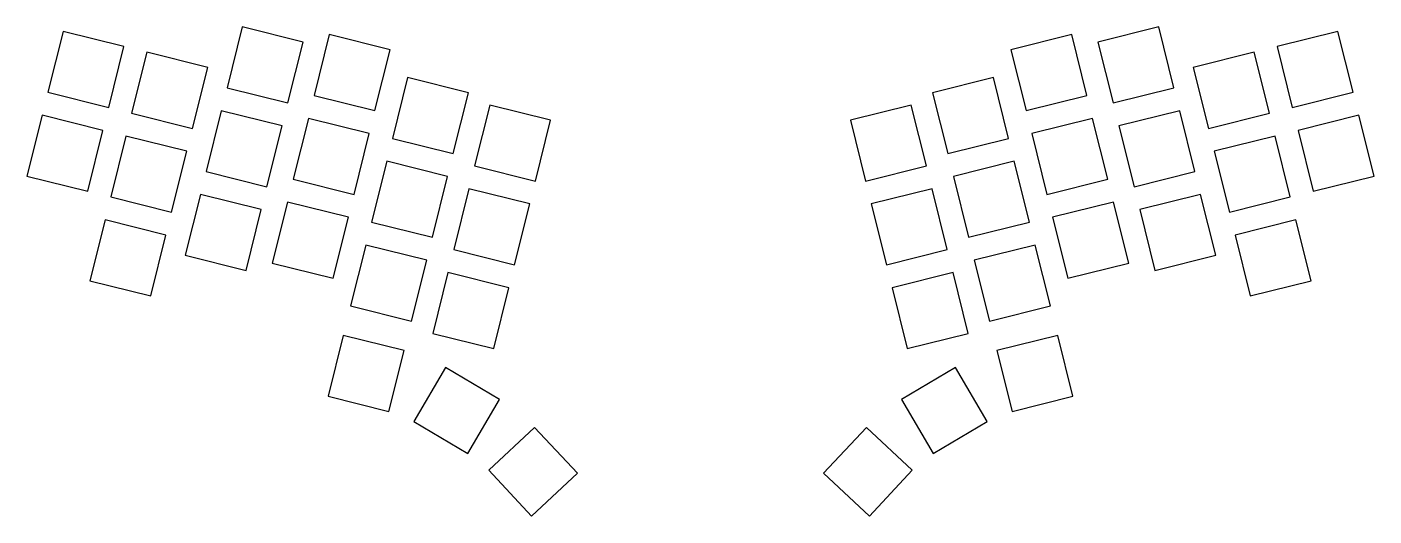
# Model space of a CAD drawing. Header units: millimetres. Extents: x 62 to 358, y -212 to -104.
import ezdxf

# ---------------------------------------------------------------- set-up
doc = ezdxf.new("R2010")
doc.units = ezdxf.units.MM

msp = doc.modelspace()

# ---------------------------------------------------------------- linework, layer by layer
for p, q in [((69.75, -105.1), (66.41, -118.49)), ((83.14, -108.43), (69.75, -105.1)), ((109.16, -104.1), (105.82, -117.49)), ((122.55, -107.44), (109.16, -104.1)), ((128.32, -105.79), (124.98, -119.18)), ((141.71, -109.12), (128.32, -105.79)), ((291.63, -105.79), (278.24, -109.12)), ((294.97, -119.18), (291.63, -105.79)), ((310.79, -104.1), (297.4, -107.44)), ((314.13, -117.49), (310.79, -104.1)), ((350.2, -105.1), (336.81, -108.43)), ((353.54, -118.49), (350.2, -105.1)), ((79.8, -121.82), (83.14, -108.43)), ((119.21, -120.83), (122.55, -107.44)), ((138.37, -122.51), (141.71, -109.12)), ((278.24, -109.12), (281.58, -122.51)), ((297.4, -107.44), (300.74, -120.83)), ((336.81, -108.43), (340.15, -121.82)), ((88.18, -109.69), (84.84, -123.08)), ((101.57, -113.03), (88.18, -109.69)), ((331.77, -109.69), (318.38, -113.03)), ((335.11, -123.08), (331.77, -109.69)), ((98.23, -126.42), (101.57, -113.03)), ((145.55, -115.23), (142.21, -128.62)), ((158.94, -118.57), (145.55, -115.23)), ((274.4, -115.23), (261.01, -118.57)), ((277.74, -128.62), (274.4, -115.23)), ((318.38, -113.03), (321.72, -126.42)), ((66.41, -118.49), (79.8, -121.82)), ((105.82, -117.49), (119.21, -120.83)), ((300.74, -120.83), (314.13, -117.49)), ((340.15, -121.82), (353.54, -118.49)), ((124.98, -119.18), (138.37, -122.51)), ((155.6, -131.96), (158.94, -118.57)), ((163.62, -121.29), (160.28, -134.68)), ((177.01, -124.62), (163.62, -121.29)), ((256.33, -121.29), (242.94, -124.62)), ((259.67, -134.68), (256.33, -121.29)), ((261.01, -118.57), (264.35, -131.96)), ((281.58, -122.51), (294.97, -119.18)), ((65.15, -123.53), (61.81, -136.92)), ((78.54, -126.87), (65.15, -123.53)), ((84.84, -123.08), (98.23, -126.42)), ((104.56, -122.54), (101.22, -135.93)), ((117.95, -125.87), (104.56, -122.54)), ((123.72, -124.22), (120.38, -137.61)), ((137.11, -127.56), (123.72, -124.22)), ((296.23, -124.22), (282.84, -127.56)), ((299.57, -137.61), (296.23, -124.22)), ((315.39, -122.54), (302, -125.87)), ((318.73, -135.93), (315.39, -122.54)), ((321.72, -126.42), (335.11, -123.08)), ((354.8, -123.53), (341.41, -126.87)), ((358.14, -136.92), (354.8, -123.53)), ((75.2, -140.26), (78.54, -126.87)), ((114.61, -139.26), (117.95, -125.87)), ((173.67, -138.01), (177.01, -124.62)), ((242.94, -124.62), (246.28, -138.01)), ((302, -125.87), (305.34, -139.26)), ((341.41, -126.87), (344.75, -140.26)), ((83.59, -128.13), (80.25, -141.52)), ((96.98, -131.47), (83.59, -128.13)), ((133.77, -140.95), (137.11, -127.56)), ((142.21, -128.62), (155.6, -131.96)), ((264.35, -131.96), (277.74, -128.62)), ((282.84, -127.56), (286.18, -140.95)), ((336.36, -128.13), (322.97, -131.47)), ((339.7, -141.52), (336.36, -128.13)), ((93.64, -144.86), (96.98, -131.47)), ((322.97, -131.47), (326.31, -144.86)), ((101.22, -135.93), (114.61, -139.26)), ((140.95, -133.67), (137.61, -147.06)), ((154.34, -137.01), (140.95, -133.67)), ((160.28, -134.68), (173.67, -138.01)), ((246.28, -138.01), (259.67, -134.68)), ((279, -133.67), (265.61, -137.01)), ((282.34, -147.06), (279, -133.67)), ((305.34, -139.26), (318.73, -135.93)), ((61.81, -136.92), (75.2, -140.26)), ((120.38, -137.61), (133.77, -140.95)), ((151, -150.4), (154.34, -137.01)), ((265.61, -137.01), (268.95, -150.4)), ((286.18, -140.95), (299.57, -137.61)), ((344.75, -140.26), (358.14, -136.92)), ((80.25, -141.52), (93.64, -144.86)), ((99.97, -140.97), (96.63, -154.36)), ((113.36, -144.31), (99.97, -140.97)), ((159.02, -139.72), (155.68, -153.11)), ((172.41, -143.06), (159.02, -139.72)), ((260.93, -139.72), (247.54, -143.06)), ((264.27, -153.11), (260.93, -139.72)), ((319.98, -140.97), (306.59, -144.31)), ((323.32, -154.36), (319.98, -140.97)), ((326.31, -144.86), (339.7, -141.52)), ((110.02, -157.7), (113.36, -144.31)), ((119.13, -142.66), (115.79, -156.05)), ((132.52, -146), (119.13, -142.66)), ((169.07, -156.45), (172.41, -143.06)), ((247.54, -143.06), (250.88, -156.45)), ((300.82, -142.66), (287.43, -146)), ((304.16, -156.05), (300.82, -142.66)), ((306.59, -144.31), (309.93, -157.7)), ((78.99, -146.56), (75.65, -159.95)), ((92.38, -149.9), (78.99, -146.56)), ((129.18, -159.39), (132.52, -146)), ((137.61, -147.06), (151, -150.4)), ((268.95, -150.4), (282.34, -147.06)), ((287.43, -146), (290.77, -159.39)), ((340.96, -146.56), (327.57, -149.9)), ((344.3, -159.95), (340.96, -146.56)), ((89.04, -163.29), (92.38, -149.9)), ((327.57, -149.9), (330.91, -163.29)), ((136.35, -152.1), (133.01, -165.49)), ((149.74, -155.44), (136.35, -152.1)), ((155.68, -153.11), (169.07, -156.45)), ((250.88, -156.45), (264.27, -153.11)), ((283.6, -152.1), (270.21, -155.44)), ((286.94, -165.49), (283.6, -152.1)), ((96.63, -154.36), (110.02, -157.7)), ((115.79, -156.05), (129.18, -159.39)), ((146.4, -168.83), (149.74, -155.44)), ((270.21, -155.44), (273.55, -168.83)), ((290.77, -159.39), (304.16, -156.05)), ((309.93, -157.7), (323.32, -154.36)), ((75.65, -159.95), (89.04, -163.29)), ((154.43, -158.16), (151.09, -171.55)), ((167.82, -161.5), (154.43, -158.16)), ((265.52, -158.16), (252.13, -161.5)), ((268.86, -171.55), (265.52, -158.16)), ((330.91, -163.29), (344.3, -159.95)), ((164.48, -174.89), (167.82, -161.5)), ((252.13, -161.5), (255.47, -174.89)), ((133.01, -165.49), (146.4, -168.83)), ((273.55, -168.83), (286.94, -165.49)), ((151.09, -171.55), (164.48, -174.89)), ((255.47, -174.89), (268.86, -171.55)), ((131.39, -172), (128.05, -185.39)), ((144.78, -175.33), (131.39, -172)), ((288.56, -172), (275.17, -175.33)), ((291.9, -185.39), (288.56, -172)), ((141.44, -188.72), (144.78, -175.33)), ((275.17, -175.33), (278.51, -188.72)), ((153.9, -179.07), (146.9, -190.96)), ((165.79, -186.07), (153.9, -179.07)), ((266.05, -179.07), (254.16, -186.07)), ((273.05, -190.96), (266.05, -179.07)), ((128.05, -185.39), (141.44, -188.72)), ((158.79, -197.96), (165.79, -186.07)), ((254.16, -186.07), (261.16, -197.96)), ((278.51, -188.72), (291.9, -185.39)), ((146.9, -190.96), (158.79, -197.96)), ((173.48, -192.24), (163.38, -201.65)), ((182.89, -202.33), (173.48, -192.24)), ((246.47, -192.24), (237.06, -202.33)), ((256.57, -201.65), (246.47, -192.24)), ((261.16, -197.96), (273.05, -190.96)), ((163.38, -201.65), (172.8, -211.74)), ((172.8, -211.74), (182.89, -202.33)), ((237.06, -202.33), (247.15, -211.74)), ((247.15, -211.74), (256.57, -201.65))]:
    msp.add_line(p, q)

doc.saveas('drawing.dxf')
